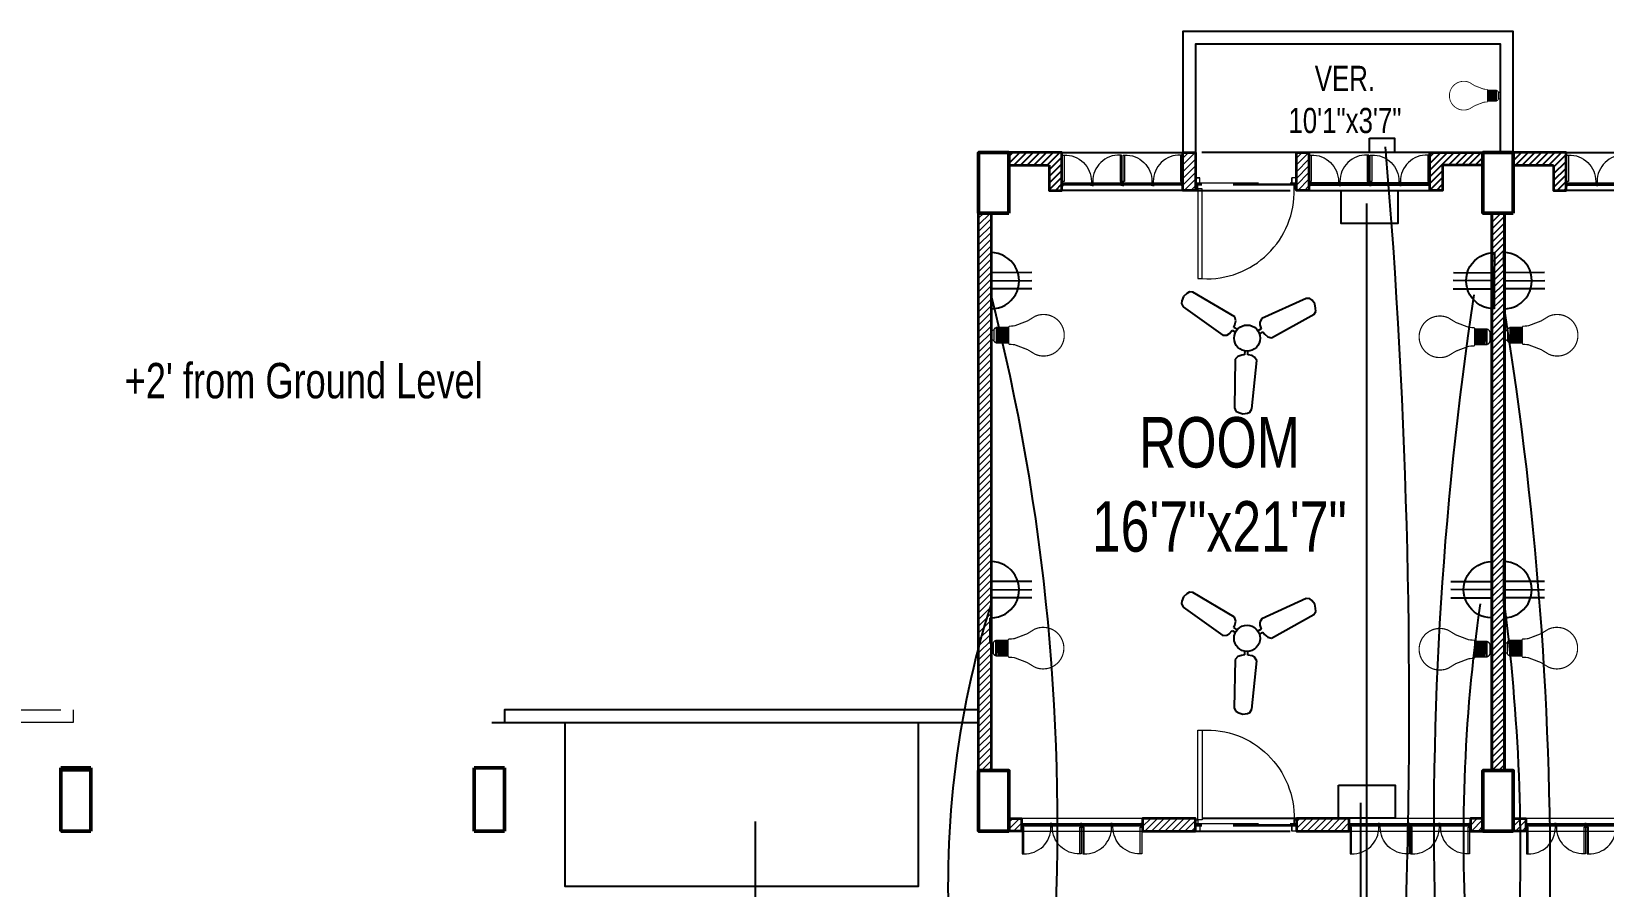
# Model space of a CAD drawing. Extents: x 0 to 3898, y 0 to 2053.
# Drawn here: x 363 to 986, y 687 to 1026 of the extents above; entities that cross this region are included whole.
import ezdxf

# ---------------------------------------------------------------- set-up
doc = ezdxf.new("R2010")
doc.units = 0
doc.header["$LTSCALE"] = 10
doc.linetypes.add('DASHED2', pattern=[0.375, 0.25, -0.125])
for name, color, linetype, lineweight in [('A-TEXT', 7, 'Continuous', 5), ('ar-DOOR-WOOD', 44, 'Continuous', 0), ('column', 1, 'Continuous', 50), ('Main Wall', 250, 'Continuous', 13), ('WALL_SEC_', 170, 'Continuous', 25)]:
    doc.layers.add(name, color=color, linetype=linetype, lineweight=lineweight)
doc.layers.add('e conduit sdb to swicth', color=160, linetype='Continuous')
doc.layers.add('liveline', color=1, linetype='Continuous')
doc.layers.add('hatch brick', color=32, linetype='Continuous', lineweight=0, transparency=0.4)
doc.styles.add('SIMPLE', font='romantic.ttf')
pattern_1 = [(45, (0, 0), (-1.3258252147, 1.3258252147), [])]
pattern_2 = [(45, (-1497551.3946, -132256.2452), (-1.3258252147, 1.3258252147), [])]

# ---------------------------------------------------------------- blocks, each defined once
blk = doc.blocks.new('DOOR_45')
at = {"layer": 'ar-DOOR-WOOD'}
for p, q in [((-11008.75, 15426.44), (-11008.75, 15424.44)), ((-10968.75, 15426.44), (-11008.75, 15426.44)), ((-11008.75, 15424.44), (-10968.75, 15424.44)), ((-10968.75, 15427.44), (-10963.75, 15427.44)), ((-10968.75, 15427.44), (-10968.75, 15426.44)), ((-10968.75, 15424.44), (-10968.75, 15426.44)), ((-10968.75, 15426.44), (-10966.75, 15426.44)), ((-10966.75, 15426.44), (-10966.75, 15425.44)), ((-10966.75, 15425.44), (-10963.75, 15425.44)), ((-10963.75, 15427.44), (-10963.75, 15425.44)), ((-10968.75, 15382.44), (-10968.75, 15383.44)), ((-10968.75, 15383.44), (-10966.75, 15383.44)), ((-10968.75, 15382.44), (-10963.75, 15382.44)), ((-10966.75, 15384.44), (-10963.75, 15384.44)), ((-10966.75, 15383.44), (-10966.75, 15384.44)), ((-10963.75, 15382.44), (-10963.75, 15384.44))]:
    blk.add_line(p, q, dxfattribs=at)
for points in [[(-10968.75, 15426.44), (-11008.75, 15426.44), (-11008.75, 15424.44), (-10968.75, 15424.44)], [(-10963.75, 15427.44), (-10968.75, 15427.44), (-10968.75, 15426.44), (-10966.75, 15426.44), (-10966.75, 15425.44), (-10963.75, 15425.44)], [(-10968.75, 15383.44), (-10968.75, 15382.44), (-10963.75, 15382.44), (-10963.75, 15384.44), (-10966.75, 15384.44), (-10966.75, 15383.44)]]:
    blk.add_lwpolyline(points, close=True, dxfattribs=at)
blk.add_arc((-10969.89, 15422.35), 38.92, 176.90834, 271.67702, dxfattribs=at)
blk = doc.blocks.new('DOOR_40')
at = {"layer": 'ar-DOOR-WOOD'}
for p, q in [((-11029.1, 15421.4), (-11064.1, 15421.4)), ((-11064.1, 15421.4), (-11064.1, 15419.4)), ((-11064.1, 15419.4), (-11029.1, 15419.4)), ((-11029.1, 15422.4), (-11024.1, 15422.4)), ((-11029.1, 15422.4), (-11029.1, 15421.4)), ((-11029.1, 15419.4), (-11029.1, 15421.4)), ((-11029.1, 15421.4), (-11027.1, 15421.4)), ((-11027.1, 15421.4), (-11027.1, 15420.4)), ((-11027.1, 15420.4), (-11024.1, 15420.4)), ((-11024.1, 15422.4), (-11024.1, 15420.4)), ((-11029.1, 15383.4), (-11027.1, 15383.4)), ((-11029.1, 15382.4), (-11029.1, 15383.4)), ((-11029.1, 15382.4), (-11024.1, 15382.4)), ((-11027.1, 15383.4), (-11027.1, 15384.4)), ((-11027.1, 15384.4), (-11024.1, 15384.4)), ((-11024.1, 15382.4), (-11024.1, 15384.4))]:
    blk.add_line(p, q, dxfattribs=at)
blk.add_arc((-11029.4, 15418.2), 34.8, 178.03, 270.3561, dxfattribs=at)
blk = doc.blocks.new('room 1')
h = blk.add_hatch()
h.set_pattern_fill('ANSI31', color=256, scale=15)
h.set_pattern_definition(pattern_1)
h.paths.add_polyline_path([(1498318.01, 133229.01), (1498318.01, 133219.01), (1498323.01, 133219.01), (1498323.01, 133234.01), (1498302.01, 133234.01), (1498302.01, 133229.01), (1498302.01, 133229.01)])
h = blk.add_hatch()
h.set_pattern_fill('ANSI31', color=256, scale=15)
h.set_pattern_definition(pattern_1)
h.paths.add_polyline_path([(1498474.01, 133229.01), (1498474.01, 133219.01), (1498469.01, 133219.01), (1498469.01, 133234.01), (1498490.01, 133234.01), (1498490.01, 133229.01), (1498490.01, 133229.01)])
at = {"layer": 'hatch brick'}
h = blk.add_hatch(dxfattribs=at)
h.set_pattern_fill('ANSI31', color=256, scale=15)
h.set_pattern_definition([(45, (69, 2), (-1.3258252147, 1.3258252147), [])])
h.paths.add_polyline_path([(1498376.01, 133234.01), (1498376.01, 133219.01), (1498376.01, 133219.01), (1498371.01, 133219.01), (1498371.01, 133234.01)])
h = blk.add_hatch(dxfattribs=at)
h.set_pattern_fill('ANSI31', color=256, scale=15)
h.set_pattern_definition([(45, (114, 2), (-1.3258252147, 1.3258252147), [])])
h.paths.add_polyline_path([(1498421.01, 133234.01), (1498421.01, 133219.01), (1498421.01, 133219.01), (1498416.01, 133219.01), (1498416.01, 133234.01)])
h = blk.add_hatch(dxfattribs=at)
h.set_pattern_fill('ANSI31', color=256, scale=15)
h.set_pattern_definition(pattern_1)
h.paths.add_polyline_path([(1498298.51, 132989.01), (1498293.51, 132989.01), (1498293.51, 133210.01), (1498298.51, 133210.01)])
h = blk.add_hatch(dxfattribs=at)
h.set_pattern_fill('ANSI31', color=256, scale=15)
h.set_pattern_definition(pattern_1)
h.paths.add_polyline_path([(1498493.51, 132989.01), (1498498.51, 132989.01), (1498498.51, 133210.01), (1498493.51, 133210.01)])
h = blk.add_hatch(dxfattribs=at)
h.set_pattern_fill('ANSI31', color=256, scale=15)
h.set_pattern_definition([(45, (-14.5, 0), (-1.3258252147, 1.3258252147), [])])
h.paths.add_polyline_path([(1498302.01, 132970.01), (1498307.01, 132970.01), (1498307.01, 132965.01), (1498302.01, 132965.01)])
h = blk.add_hatch(dxfattribs=at)
h.set_pattern_fill('ANSI31', color=256, scale=15)
h.set_pattern_definition([(45, (-5, -252), (-1.3258252147, 1.3258252147), [])])
h.paths.add_polyline_path([(1498376.01, 132970.01), (1498355.01, 132970.01), (1498355.01, 132965.01), (1498376.01, 132965.01)])
h = blk.add_hatch(dxfattribs=at)
h.set_pattern_fill('ANSI31', color=256, scale=15)
h.set_pattern_definition([(45, (1.2113, 4e-09), (-1.3258252147, 1.3258252147), [])])
h.paths.add_polyline_path([(1498437.01, 132970.01), (1498416.01, 132970.01), (1498416.01, 132965.01), (1498437.01, 132965.01)])
h = blk.add_hatch(dxfattribs=at)
h.set_pattern_fill('ANSI31', color=256, scale=15)
h.set_pattern_definition(pattern_1)
h.paths.add_polyline_path([(1498490.01, 132970.01), (1498485.01, 132970.01), (1498485.01, 132965.01), (1498490.01, 132965.01)])
for points in [[(1498323.01, 133234.01), (1498371.01, 133234.01), (1498371.01, 133219.01), (1498323.01, 133219.01)], [(1498469.01, 133234.01), (1498421.01, 133234.01), (1498421.01, 133219.01), (1498469.01, 133219.01)]]:
    blk.add_lwpolyline(points, close=True)
at = {"linetype": 'DASHED2', "ltscale": 15}
for points in [[(1498376.01, 133219.01), (1498416.01, 133219.01), (1498416.01, 133234.01), (1498376.01, 133234.01)], [(1498376.01, 132965.01), (1498416.01, 132965.01), (1498416.01, 132970.01), (1498376.01, 132970.01)]]:
    blk.add_lwpolyline(points, close=True, dxfattribs=at)
at = {"layer": 'Main Wall', "color": 1, "lineweight": 50}
for points in [[(1498302.01, 133210.01), (1498290.01, 133210.01), (1498290.01, 133234.01), (1498302.01, 133234.01), (1498302.01, 133210.01)], [(1498502.01, 133210.01), (1498490.01, 133210.01), (1498490.01, 133234.01), (1498502.01, 133234.01), (1498502.01, 133210.01)], [(1498302.01, 132965.01), (1498290.01, 132965.01), (1498290.01, 132989.01), (1498302.01, 132989.01), (1498302.01, 132965.01)], [(1498502.01, 132965.01), (1498490.01, 132965.01), (1498490.01, 132989.01), (1498502.01, 132989.01), (1498502.01, 132965.01)]]:
    blk.add_lwpolyline(points, dxfattribs=at)
at = {"layer": 'Main Wall', "lineweight": 35}
for points in [[(1498318.01, 133229.01), (1498318.01, 133219.01), (1498323.01, 133219.01), (1498323.01, 133234.01), (1498302.01, 133234.01), (1498302.01, 133229.01), (1498302.01, 133229.01), (1498302.01, 133229.01), (1498318.01, 133229.01)], [(1498474.01, 133229.01), (1498474.01, 133219.01), (1498469.01, 133219.01), (1498469.01, 133234.01), (1498490.01, 133234.01), (1498490.01, 133229.01), (1498490.01, 133229.01), (1498490.01, 133229.01), (1498474.01, 133229.01)], [(1498376.01, 132970.01), (1498376.01, 132970.01), (1498355.01, 132970.01), (1498355.01, 132965.01), (1498376.01, 132965.01), (1498376.01, 132970.01)]]:
    blk.add_lwpolyline(points, dxfattribs=at)
for points in [[(1498376.01, 133234.01), (1498376.01, 133219.01), (1498376.01, 133219.01), (1498376.01, 133219.01), (1498371.01, 133219.01), (1498371.01, 133234.01)], [(1498421.01, 133234.01), (1498421.01, 133219.01), (1498421.01, 133219.01), (1498421.01, 133219.01), (1498416.01, 133219.01), (1498416.01, 133234.01)], [(1498298.51, 132989.01), (1498293.51, 132989.01), (1498293.51, 133210.01), (1498298.51, 133210.01)], [(1498493.51, 132989.01), (1498498.51, 132989.01), (1498498.51, 133210.01), (1498493.51, 133210.01)], [(1498302.01, 132970.01), (1498307.01, 132970.01), (1498307.01, 132965.01), (1498302.01, 132965.01)], [(1498437.01, 132970.01), (1498416.01, 132970.01), (1498416.01, 132965.01), (1498437.01, 132965.01)], [(1498490.01, 132970.01), (1498485.01, 132970.01), (1498485.01, 132965.01), (1498490.01, 132965.01)]]:
    blk.add_lwpolyline(points, close=True, dxfattribs=at)
at = {"layer": 'Main Wall', "color": 150}
for points in [[(1498371.01, 133221.01), (1498323.61, 133221.01), (1498323.61, 133222.01), (1498371.01, 133222.01)], [(1498371.01, 133221.01), (1498323.61, 133221.01), (1498323.61, 133221.51), (1498371.01, 133221.51)], [(1498421.01, 133221.01), (1498468.41, 133221.01), (1498468.41, 133222.01), (1498421.01, 133222.01)], [(1498421.01, 133221.01), (1498468.41, 133221.01), (1498468.41, 133221.51), (1498421.01, 133221.51)], [(1498307.01, 132968.01), (1498354.41, 132968.01), (1498354.41, 132967.01), (1498307.01, 132967.01)], [(1498307.01, 132968.01), (1498354.41, 132968.01), (1498354.41, 132967.51), (1498307.01, 132967.51)], [(1498437.61, 132968.01), (1498484.41, 132968.01), (1498484.41, 132967.01), (1498437.61, 132967.01)], [(1498437.61, 132968.01), (1498484.41, 132968.01), (1498484.41, 132967.51), (1498437.61, 132967.51)]]:
    blk.add_lwpolyline(points, close=True, dxfattribs=at)
at = {"layer": 'Main Wall', "color": 150, "linetype": 'DASHED2', "ltscale": 10}
for points in [[(1498376.01, 133222.01), (1498416.01, 133222.01), (1498416.01, 133221.01), (1498376.01, 133221.01)], [(1498376.01, 133222.01), (1498416.01, 133222.01), (1498416.01, 133221.51), (1498376.01, 133221.51)], [(1498376.01, 132968.01), (1498416.01, 132968.01), (1498416.01, 132967.01), (1498376.01, 132967.01)], [(1498376.01, 132968.01), (1498416.01, 132968.01), (1498416.01, 132967.51), (1498376.01, 132967.51)]]:
    blk.add_lwpolyline(points, close=True, dxfattribs=at)
at = {"layer": 'Main Wall'}
for points in [[(1498307.01, 132965.01), (1498355.01, 132965.01), (1498355.01, 132970.01), (1498307.01, 132970.01)], [(1498437.01, 132965.01), (1498485.01, 132965.01), (1498485.01, 132970.01), (1498437.01, 132970.01)]]:
    blk.add_lwpolyline(points, close=True, dxfattribs=at)
at = {"layer": 'Main Wall', "extrusion": (0, 0, -1)}
for name, p, xscale, yscale, zscale, rotation in [('DOOR_40', (-1502949.75, 129913.77), 0.2999999999999545, 0.2999999999999545, -0.2999999999999545, 270), ('DOOR_40', (-1502973.75, 129913.77), 0.2999999999999545, 0.2999999999999545, -0.2999999999999545, 270), ('DOOR_40', (-1493818.28, 129913.77), -0.2999999999999545, 0.2999999999999545, -0.2999999999999545, 90), ('DOOR_40', (-1493842.28, 129913.77), -0.2999999999999545, 0.2999999999999545, -0.2999999999999545, 90), ('DOOR_45', (-1512089.3, 142969.57), -0.8888888888889142, 0.8888888888889142, -0.8888888888889142, 270), ('DOOR_45', (-1512089.3, 123219.46), 0.8888888888889142, 0.8888888888889142, -0.8888888888889142, 270), ('DOOR_40', (-1493704.28, 136275.25), 0.2999999999999545, 0.2999999999999545, -0.2999999999999545, 90), ('DOOR_40', (-1493728.28, 136275.25), 0.2999999999999545, 0.2999999999999545, -0.2999999999999545, 90), ('DOOR_40', (-1493834.28, 136275.25), 0.2999999999999545, 0.2999999999999545, -0.2999999999999545, 90), ('DOOR_40', (-1493858.28, 136275.25), 0.2999999999999545, 0.2999999999999545, -0.2999999999999545, 90)]:
    blk.add_blockref(name, p, dxfattribs=dict(at, xscale=xscale, yscale=yscale, zscale=zscale, rotation=rotation))
at = {"layer": 'Main Wall'}
for p, xscale, yscale, zscale, rotation in [((1493720.28, 129913.77), 0.2999999999999545, 0.2999999999999545, 0.2999999999999545, 270), ((1493744.28, 129913.77), 0.2999999999999545, 0.2999999999999545, 0.2999999999999545, 270), ((1503047.75, 129913.77), -0.2999999999999545, 0.2999999999999545, 0.2999999999999546, 90), ((1503071.75, 129913.77), -0.2999999999999545, 0.2999999999999545, 0.2999999999999546, 90), ((1502933.75, 136275.25), 0.2999999999999546, 0.2999999999999546, 0.2999999999999546, 90), ((1502957.75, 136275.25), 0.2999999999999546, 0.2999999999999546, 0.2999999999999546, 90), ((1503063.75, 136275.25), 0.2999999999999546, 0.2999999999999546, 0.2999999999999546, 90), ((1503087.75, 136275.25), 0.2999999999999546, 0.2999999999999546, 0.2999999999999546, 90)]:
    blk.add_blockref('DOOR_40', p, dxfattribs=dict(at, xscale=xscale, yscale=yscale, zscale=zscale, rotation=rotation))
blk = doc.blocks.new('toilet stair block final')
for points in [[(-62, 367), (-62, 362), (57.4, 362), (85.96, 283.35)], [(90.63, 285.05), (60.9, 367), (-57, 367)]]:
    blk.add_lwpolyline(points)
blk = doc.blocks.new('LED')
for p, q in [((-11.6, -7.7), (11.7, -7.7)), ((-11.6, -11), (11.7, -9.6)), ((-11.6, -13.3), (11.7, -11.8)), ((-11.5, -15.5), (11.8, -14.1)), ((-11.3, -17.8), (11.9, -16.3)), ((-11.2, -20), (12.1, -18.6)), ((-11.2, -22.2), (12.1, -20.8)), ((-11.2, -24.5), (12.1, -23.1)), ((-12.1, -25.6), (11.9, -25.6))]:
    blk.add_line(p, q)
at = {"lineweight": 9}
blk.add_line((7.8, -3.1), (-7.8, -3.1), dxfattribs=at)
for points, const_width in [([(5.3, 0), (5.4, 0), (5.7, 0), (6.1, -0.1), (6.6, -0.3), (7, -0.6), (7.2, -0.9), (7.4, -1.2), (7.5, -1.5), (7.7, -2), (7.7, -2.5), (7.8, -3.1), (7.7, -2.5), (7.7, -2), (7.5, -1.5), (7.4, -1.2), (7.2, -0.9), (7, -0.6), (6.6, -0.3), (6.1, -0.1), (5.7, 0), (5.4, 0), (5.3, 0), (-5.3, 0), (-5.4, 0), (-5.5, 0), (-5.8, 0), (-6.1, -0.1), (-6.4, -0.2), (-6.7, -0.5), (-7, -0.7), (-7.3, -1.1), (-7.6, -1.7), (-7.7, -2.3), (-7.8, -3.1), (-7.8, -3.1), (-7.9, -3.2), (-8.1, -3.2), (-8.3, -3.3), (-8.9, -3.6), (-9.6, -4.1), (-10.3, -4.7), (-11, -5.4), (-11.2, -5.9), (-11.4, -6.4), (-11.6, -7), (-11.6, -7.7), (-12.2, -7.7), (-12.1, -26)], 2), ([(-5.3, 0), (-5.4, 0), (-5.5, 0), (-5.8, 0), (-6.1, -0.1), (-6.4, -0.2), (-6.7, -0.5), (-7, -0.7), (-7.3, -1.1), (-7.6, -1.7), (-7.7, -2.3), (-7.8, -3.1)], 1), ([(11.9, -26.1), (11.9, -7.7), (11.7, -7.7), (11.6, -7), (11.4, -6.4), (11.2, -5.9), (11, -5.4), (10.3, -4.7), (9.6, -4.1), (8.9, -3.6), (8.3, -3.3), (7.9, -3.2), (7.8, -3.1), (7.8, -3.1)], 2), ([(-0.1, -111.1), (-0.2, -111.1), (-1, -111.1), (-1.8, -111.1), (-2.6, -111.1), (-3.4, -111), (-4.2, -110.9), (-5, -110.8), (-5.8, -110.6), (-6.6, -110.5), (-7.4, -110.3), (-8.1, -110.1), (-8.9, -109.9), (-9.6, -109.7), (-10.4, -109.5), (-11.1, -109.2), (-11.8, -108.9), (-12.5, -108.7), (-13.2, -108.3), (-13.9, -108), (-14.6, -107.7), (-15.3, -107.3), (-16, -106.9), (-16.6, -106.6), (-17.3, -106.2), (-17.9, -105.7), (-18.5, -105.3), (-19.2, -104.8), (-19.8, -104.4), (-20.4, -103.9), (-20.9, -103.4), (-21.5, -102.9), (-22.1, -102.4), (-22.6, -101.9), (-23.1, -101.3), (-23.7, -100.8), (-24.2, -100.2), (-24.6, -99.6), (-25.1, -99), (-25.6, -98.4), (-26, -97.8), (-26.5, -97.2), (-26.9, -96.5), (-27.3, -95.9), (-27.7, -95.2), (-28.1, -94.6), (-28.4, -93.9), (-28.8, -93.2), (-29.1, -92.5), (-29.4, -91.8), (-29.7, -91.1), (-30, -90.4), (-30.2, -89.6), (-30.5, -88.9), (-30.7, -88.1), (-30.9, -87.4), (-31.1, -86.6), (-31.2, -85.9), (-31.4, -85.1), (-31.5, -84.3), (-31.6, -83.5), (-31.7, -82.7), (-31.8, -81.9), (-31.8, -81.1), (-31.9, -80.3), (-31.9, -79.5), (-31.9, -78.2), (-31.8, -77), (-31.7, -75.8), (-31.5, -74.6), (-31.3, -73.4), (-31.1, -72.2), (-30.8, -71.1), (-30.4, -69.9), (-30, -68.8), (-29.6, -67.7), (-29.2, -66.6), (-22.1, -55), (-14.6, -35.3), (-14.1, -29.7), (-14.1, -27.1), (-12.1, -25.6)], 1.8), ([(-0.1, -111.1), (0, -111.1), (0.8, -111.1), (1.6, -111.1), (2.5, -111.1), (3.3, -111), (4, -110.9), (4.8, -110.8), (5.6, -110.6), (6.4, -110.5), (7.2, -110.3), (7.9, -110.1), (8.7, -109.9), (9.4, -109.7), (10.2, -109.5), (10.9, -109.2), (11.6, -108.9), (12.3, -108.7), (13, -108.3), (13.7, -108), (14.4, -107.7), (15.1, -107.3), (15.8, -106.9), (16.4, -106.6), (17.1, -106.2), (17.7, -105.7), (18.3, -105.3), (19, -104.8), (19.6, -104.4), (20.2, -103.9), (20.7, -103.4), (21.3, -102.9), (21.9, -102.4), (22.4, -101.9), (22.9, -101.3), (23.5, -100.8), (24, -100.2), (24.5, -99.6), (24.9, -99), (25.4, -98.4), (25.8, -97.8), (26.3, -97.2), (26.7, -96.5), (27.1, -95.9), (27.5, -95.2), (27.9, -94.6), (28.2, -93.9), (28.6, -93.2), (28.9, -92.5), (29.2, -91.8), (29.5, -91.1), (29.8, -90.4), (30, -89.6), (30.3, -88.9), (30.5, -88.1), (30.7, -87.4), (30.9, -86.6), (31, -85.9), (31.2, -85.1), (31.3, -84.3), (31.4, -83.5), (31.5, -82.7), (31.6, -81.9), (31.6, -81.1), (31.7, -80.3), (31.7, -79.5), (31.7, -78.2), (31.6, -77), (31.5, -75.8), (31.3, -74.6), (31.1, -73.4), (30.9, -72.2), (30.6, -71.1), (30.2, -69.9), (29.9, -68.8), (29.4, -67.7), (29, -66.6), (21.9, -55), (14.4, -35.3), (13.9, -29.7), (13.9, -27.1), (11.9, -25.6)], 1.8)]:
    blk.add_lwpolyline(points, dxfattribs=dict(const_width=const_width))
at = {"color": 7, "lineweight": 20}
blk.add_open_spline([(-9.8, -25.6), (-9.8, -25.6), (9.4, -25.6), (9.4, -25.6)], degree=3, dxfattribs=at)
blk = doc.blocks.new('6')
at = {"color": 7}
for p, q in [((3268, -2243), (3260, -2275)), ((3260, -2275), (3351, -2687)), ((3285, -2228), (3268, -2243)), ((3322, -2211), (3285, -2228)), ((3359, -2211), (3322, -2211)), ((3387, -2215), (3359, -2211)), ((3407, -2236), (3387, -2215)), ((3533, -2638), (3407, -2236)), ((3351, -2687), (3378, -2709)), ((3378, -2709), (3403, -2714)), ((3403, -2714), (3440, -2709)), ((3440, -2709), (3450, -2742)), ((3468, -2701), (3489, -2690)), ((3477, -2735), (3468, -2701)), ((3489, -2690), (3518, -2669)), ((3518, -2669), (3533, -2638)), ((3649, -2835), (3635, -2869)), ((3666, -2816), (3649, -2835)), ((3699, -2804), (3666, -2816)), ((4101, -2931), (3699, -2804)), ((3291, -2913), (3005, -3223)), ((3325, -2910), (3291, -2913)), ((3357, -2925), (3325, -2910)), ((3378, -2938), (3357, -2925)), ((3403, -2913), (3378, -2938)), ((3399, -2958), (3423, -2933)), ((3422, -2988), (3399, -2958)), ((3429, -3011), (3422, -2988)), ((3594, -2888), (3628, -2897)), ((3635, -2869), (3601, -2861)), ((3628, -2897), (3627, -2922)), ((3627, -2922), (3631, -2958)), ((3631, -2958), (3650, -2985)), ((3650, -2985), (4061, -3078)), ((4124, -2954), (4101, -2931)), ((4129, -2976), (4124, -2954)), ((4125, -3016), (4129, -2976)), ((3113, -3331), (3424, -3046)), ((3424, -3046), (3429, -3011)), ((4061, -3078), (4089, -3071)), ((4089, -3071), (4107, -3048)), ((4107, -3048), (4125, -3016)), ((3005, -3223), (2997, -3251)), ((2997, -3251), (3008, -3278)), ((3008, -3278), (3026, -3309)), ((3026, -3309), (3059, -3333)), ((3059, -3333), (3081, -3340)), ((3081, -3340), (3113, -3331))]:
    blk.add_line(p, q, dxfattribs=at)
blk.add_circle((3491, -2846), 113, dxfattribs=at)
blk = doc.blocks.new('3 pin')
at = {"layer": 'WALL_SEC_', "color": 3, "lineweight": 25}
for p, q in [((10035.5, 6358.5), (10035.5, 6351.5)), ((10045.69, 6353.52), (10035.5, 6353.52)), ((10035.5, 6351.5), (10035.5, 6344.5)), ((10035.5, 6351.5), (10045.69, 6351.5)), ((10045.69, 6349.48), (10035.5, 6349.48))]:
    blk.add_line(p, q, dxfattribs=at)
blk.add_arc((10035.5, 6351.5), 7, 270, 90, dxfattribs=at)

msp = doc.modelspace()

# ---------------------------------------------------------------- hatches: boundary and pattern name
h = msp.add_hatch()
h.set_pattern_fill('ANSI31', color=256, scale=15)
h.set_pattern_definition(pattern_2)
h.paths.add_polyline_path([(766.62, 972.77), (766.62, 962.77), (771.62, 962.77), (771.62, 977.77), (750.62, 977.77), (750.62, 972.77), (750.62, 972.77)])
h = msp.add_hatch()
h.set_pattern_fill('ANSI31', color=256, scale=15)
h.set_pattern_definition(pattern_2)
h.paths.add_polyline_path([(922.62, 972.77), (922.62, 962.77), (917.62, 962.77), (917.62, 977.77), (938.62, 977.77), (938.62, 972.77), (938.62, 972.77)])
at = {"layer": 'hatch brick'}
h = msp.add_hatch(dxfattribs=at)
h.set_pattern_fill('ANSI31', color=256, scale=15)
h.set_pattern_definition([(45, (-1497482.3946, -132254.2452), (-1.3258252147, 1.3258252147), [])])
h.paths.add_polyline_path([(824.62, 977.77), (824.62, 962.77), (824.62, 962.77), (819.62, 962.77), (819.62, 977.77)])
h = msp.add_hatch(dxfattribs=at)
h.set_pattern_fill('ANSI31', color=256, scale=15)
h.set_pattern_definition([(45, (-1497437.3946, -132254.2452), (-1.3258252147, 1.3258252147), [])])
h.paths.add_polyline_path([(869.62, 977.77), (869.62, 962.77), (869.62, 962.77), (864.62, 962.77), (864.62, 977.77)])
h = msp.add_hatch(dxfattribs=at)
h.set_pattern_fill('ANSI31', color=256, scale=15)
h.set_pattern_definition([(45, (-1497554.8946, -132256.2452), (-1.3258252147, 1.3258252147), [])])
h.paths.add_polyline_path([(743.62, 732.77), (738.62, 732.77), (738.62, 953.77), (743.62, 953.77)])
h = msp.add_hatch(dxfattribs=at)
h.set_pattern_fill('ANSI31', color=256, scale=15)
h.set_pattern_definition(pattern_2)
h.paths.add_polyline_path([(942.12, 732.77), (947.12, 732.77), (947.12, 953.77), (942.12, 953.77)])
h = msp.add_hatch(dxfattribs=at)
h.set_pattern_fill('ANSI31', color=256, scale=15)
h.set_pattern_definition([(45, (-1497565.8946, -132256.2452), (-1.3258252147, 1.3258252147), [])])
h.paths.add_polyline_path([(750.62, 713.77), (755.62, 713.77), (755.62, 708.77), (750.62, 708.77)])
h = msp.add_hatch(dxfattribs=at)
h.set_pattern_fill('ANSI31', color=256, scale=15)
h.set_pattern_definition([(45, (-1497556.3946, -132508.2452), (-1.3258252147, 1.3258252147), [])])
h.paths.add_polyline_path([(824.62, 713.77), (803.62, 713.77), (803.62, 708.77), (824.62, 708.77)])
h = msp.add_hatch(dxfattribs=at)
h.set_pattern_fill('ANSI31', color=256, scale=15)
h.set_pattern_definition([(45, (-1497550.1833, -132256.2452), (-1.3258252147, 1.3258252147), [])])
h.paths.add_polyline_path([(885.62, 713.77), (864.62, 713.77), (864.62, 708.77), (885.62, 708.77)])
h = msp.add_hatch(dxfattribs=at)
h.set_pattern_fill('ANSI31', color=256, scale=15)
h.set_pattern_definition(pattern_2)
h.paths.add_polyline_path([(938.62, 713.77), (933.62, 713.77), (933.62, 708.77), (938.62, 708.77)])

# ---------------------------------------------------------------- linework, layer by layer
for points in [[(950.62, 977.77), (950.62, 1025.77), (819.62, 1025.77), (819.62, 977.77)], [(945.62, 977.77), (945.62, 1020.77), (824.62, 1020.77), (824.62, 977.77)], [(545.62, 751.77), (550.62, 751.77)]]:
    msp.add_lwpolyline(points)
at = {"color": 116, "true_color": 0x136734}
for points in [[(893.62, 983.51), (903.58, 983.51), (903.58, 977.77), (893.62, 977.77)], [(882.37, 962.77), (904.87, 962.77), (904.87, 949.68), (882.37, 949.68)], [(881.33, 726.97), (903.84, 726.97), (903.84, 713.89), (881.33, 713.89)]]:
    msp.add_lwpolyline(points, close=True, dxfattribs=at)
for points in [[(771.62, 977.77), (819.62, 977.77), (819.62, 962.77), (771.62, 962.77)], [(917.62, 977.77), (869.62, 977.77), (869.62, 962.77), (917.62, 962.77)], [(550.62, 751.77), (738.62, 751.77), (738.62, 756.77), (550.62, 756.77)]]:
    msp.add_lwpolyline(points, close=True)
at = {"linetype": 'DASHED2', "ltscale": 15}
for points in [[(824.62, 962.77), (864.62, 962.77), (864.62, 977.77), (824.62, 977.77)], [(824.62, 708.77), (864.62, 708.77), (864.62, 713.77), (824.62, 713.77)]]:
    msp.add_lwpolyline(points, close=True, dxfattribs=at)
at = {"ltscale": 2000}
msp.add_lwpolyline([(386.62, 708.77), (374.62, 708.77), (374.62, 732.77), (386.62, 732.77)], close=True, dxfattribs=at)
at = {"layer": 'column', "ltscale": 2000}
for p, q in [((374.62, 733.77), (386.62, 733.77)), ((374.62, 733.77), (374.62, 708.77)), ((374.62, 733.77), (386.62, 733.77)), ((374.62, 733.77), (374.62, 708.77)), ((386.62, 733.77), (386.62, 708.77)), ((386.62, 733.77), (386.62, 708.77)), ((538.62, 733.77), (550.62, 733.77)), ((538.62, 733.77), (538.62, 708.77)), ((538.62, 733.77), (550.62, 733.77)), ((538.62, 733.77), (538.62, 708.77)), ((550.62, 733.77), (550.62, 708.77)), ((550.62, 733.77), (550.62, 708.77)), ((386.62, 708.77), (374.62, 708.77)), ((386.62, 708.77), (374.62, 708.77)), ((550.62, 708.77), (538.62, 708.77)), ((550.62, 708.77), (538.62, 708.77))]:
    msp.add_line(p, q, dxfattribs=at)
at = {"layer": 'e conduit sdb to swicth'}
msp.add_line((743.25, 783.09), (743.25, 793.32), dxfattribs=at)
at = {"layer": 'e conduit sdb to swicth', "color": 6}
msp.add_lwpolyline([(574.62, 751.77), (714.62, 751.77), (714.62, 686.77), (574.62, 686.77)], close=True, dxfattribs=at)
at = {"layer": 'liveline'}
for p, q in [((892.5, 957.5), (892.5, 660)), ((890, 720), (890, 687.5)), ((650, 712.5), (650, 660)), ((890, 687.5), (890, 660))]:
    msp.add_line(p, q, dxfattribs=at)
for centre, radius, start, end in [((-1709.58, 758.75), 2618.95, 357.83909, 4.84616), ((-78.1, 711.4), 848.05, 356.52541, 14.3333), ((2335.07, 710), 1415.95, 171.41612, 182.02365), ((-437.35, 690.38), 1402.68, 358.75881, 9.24636), ((1098.4, 687.5), 371.92, 162.57513, 184.24041), ((1578.59, 706.25), 647.74, 171.78085, 184.09451), ((188.31, 700), 765.24, 357.00371, 7.60222)]:
    msp.add_arc(centre, radius, start, end, dxfattribs=at)
at = {"layer": 'Main Wall', "color": 1, "lineweight": 50}
for points in [[(750.62, 953.77), (738.62, 953.77), (738.62, 977.77), (750.62, 977.77), (750.62, 953.77)], [(950.62, 953.77), (938.62, 953.77), (938.62, 977.77), (950.62, 977.77), (950.62, 953.77)], [(750.62, 708.77), (738.62, 708.77), (738.62, 732.77), (750.62, 732.77), (750.62, 708.77)], [(950.62, 708.77), (938.62, 708.77), (938.62, 732.77), (950.62, 732.77), (950.62, 708.77)]]:
    msp.add_lwpolyline(points, dxfattribs=at)
at = {"layer": 'Main Wall', "lineweight": 35}
for points in [[(766.62, 972.77), (766.62, 962.77), (771.62, 962.77), (771.62, 977.77), (750.62, 977.77), (750.62, 972.77), (750.62, 972.77), (750.62, 972.77), (766.62, 972.77)], [(922.62, 972.77), (922.62, 962.77), (917.62, 962.77), (917.62, 977.77), (938.62, 977.77), (938.62, 972.77), (938.62, 972.77), (938.62, 972.77), (922.62, 972.77)], [(824.62, 713.77), (824.62, 713.77), (803.62, 713.77), (803.62, 708.77), (824.62, 708.77), (824.62, 713.77)]]:
    msp.add_lwpolyline(points, dxfattribs=at)
for points in [[(824.62, 977.77), (824.62, 962.77), (824.62, 962.77), (824.62, 962.77), (819.62, 962.77), (819.62, 977.77)], [(869.62, 977.77), (869.62, 962.77), (869.62, 962.77), (869.62, 962.77), (864.62, 962.77), (864.62, 977.77)], [(743.62, 732.77), (738.62, 732.77), (738.62, 953.77), (743.62, 953.77)], [(942.12, 732.77), (947.12, 732.77), (947.12, 953.77), (942.12, 953.77)], [(750.62, 713.77), (755.62, 713.77), (755.62, 708.77), (750.62, 708.77)], [(885.62, 713.77), (864.62, 713.77), (864.62, 708.77), (885.62, 708.77)], [(938.62, 713.77), (933.62, 713.77), (933.62, 708.77), (938.62, 708.77)]]:
    msp.add_lwpolyline(points, close=True, dxfattribs=at)
at = {"layer": 'Main Wall', "color": 150}
for points in [[(819.62, 964.77), (772.22, 964.77), (772.22, 965.77), (819.62, 965.77)], [(819.62, 964.77), (772.22, 964.77), (772.22, 965.27), (819.62, 965.27)], [(869.62, 964.77), (917.02, 964.77), (917.02, 965.77), (869.62, 965.77)], [(869.62, 964.77), (917.02, 964.77), (917.02, 965.27), (869.62, 965.27)], [(755.62, 711.77), (803.02, 711.77), (803.02, 710.77), (755.62, 710.77)], [(755.62, 711.77), (803.02, 711.77), (803.02, 711.27), (755.62, 711.27)], [(886.22, 711.77), (933.02, 711.77), (933.02, 710.77), (886.22, 710.77)], [(886.22, 711.77), (933.02, 711.77), (933.02, 711.27), (886.22, 711.27)]]:
    msp.add_lwpolyline(points, close=True, dxfattribs=at)
at = {"layer": 'Main Wall', "color": 150, "linetype": 'DASHED2', "ltscale": 10}
for points in [[(824.62, 965.77), (864.62, 965.77), (864.62, 964.77), (824.62, 964.77)], [(824.62, 965.77), (864.62, 965.77), (864.62, 965.27), (824.62, 965.27)], [(824.62, 711.77), (864.62, 711.77), (864.62, 710.77), (824.62, 710.77)], [(824.62, 711.77), (864.62, 711.77), (864.62, 711.27), (824.62, 711.27)]]:
    msp.add_lwpolyline(points, close=True, dxfattribs=at)
at = {"layer": 'Main Wall'}
for points in [[(755.62, 708.77), (803.62, 708.77), (803.62, 713.77), (755.62, 713.77)], [(885.62, 708.77), (933.62, 708.77), (933.62, 713.77), (885.62, 713.77)]]:
    msp.add_lwpolyline(points, close=True, dxfattribs=at)

# ---------------------------------------------------------------- block references
at = {"color": 1}
for p, xscale, yscale, zscale, rotation in [((945.26, 1000.32), -0.1793349189005943, 0.1793349189005943, 0.1793349189005943, 269.9999999998945), ((743.8, 905.35), 0.2590482185936613, 0.2590482185936613, 0.2590482185936613, 90), ((942.12, 904.74), -0.2590482185936613, 0.2590482185936613, 0.2590482185936613, 270), ((947.49, 905.35), 0.2590482185936613, 0.2590482185936613, 0.2590482185936613, 90), ((743.63, 781.31), 0.2590482185936613, 0.2590482185936613, 0.2590482185936613, 90), ((942.12, 780.87), -0.2590482185936613, 0.2590482185936613, 0.2590482185936613, 270), ((947.36, 781.31), 0.2590482185936613, 0.2590482185936613, 0.2590482185936613, 90)]:
    msp.add_blockref('LED', p, dxfattribs=dict(at, xscale=xscale, yscale=yscale, zscale=zscale, rotation=rotation))
at = {"extrusion": (0, 0, -1), "xscale": -1, "zscale": -1}
msp.add_blockref('room 1', (1497351.39, -132256.25), dxfattribs=at)
at = {"color": 40, "true_color": 0xf8d731, "xscale": 0.04578869434389712, "yscale": 0.04578869434389712, "zscale": 0.04578869434389712, "rotation": 41.8550425353075}
for p in [(639.09, 894.6), (639.07, 775.57)]:
    msp.add_blockref('6', p, dxfattribs=at)
at = {"layer": 'Main Wall', "extrusion": (0, 0, -1)}
for name, p, xscale, yscale, zscale, rotation in [('DOOR_40', (-5398.35, -2342.47), 0.2999999999999545, 0.2999999999999545, -0.2999999999999545, 270), ('DOOR_40', (-5422.35, -2342.47), 0.2999999999999545, 0.2999999999999545, -0.2999999999999545, 270), ('DOOR_40', (-5496.35, -2342.47), 0.2999999999999545, 0.2999999999999545, -0.2999999999999546, 270), ('DOOR_40', (-5520.35, -2342.47), 0.2999999999999545, 0.2999999999999545, -0.2999999999999546, 270), ('DOOR_45', (-14537.9, -9036.79), 0.8888888888889142, 0.8888888888889142, -0.8888888888889142, 270), ('DOOR_40', (3847.11, 4019.01), 0.2999999999999545, 0.2999999999999545, -0.2999999999999545, 90), ('DOOR_40', (3823.11, 4019.01), 0.2999999999999545, 0.2999999999999545, -0.2999999999999545, 90), ('DOOR_40', (3717.11, 4019.01), 0.2999999999999545, 0.2999999999999545, -0.2999999999999545, 90), ('DOOR_40', (3693.11, 4019.01), 0.2999999999999545, 0.2999999999999545, -0.2999999999999545, 90)]:
    msp.add_blockref(name, p, dxfattribs=dict(at, xscale=xscale, yscale=yscale, zscale=zscale, rotation=rotation))
at = {"layer": 'Main Wall'}
for name, p, xscale, yscale, zscale, rotation in [('DOOR_40', (-3831.11, -2342.47), 0.2999999999999545, 0.2999999999999545, 0.2999999999999545, 270), ('DOOR_40', (-3807.11, -2342.47), 0.2999999999999545, 0.2999999999999545, 0.2999999999999545, 270), ('DOOR_40', (-3733.11, -2342.47), 0.2999999999999545, 0.2999999999999545, 0.2999999999999545, 270), ('DOOR_40', (-3709.11, -2342.47), 0.2999999999999545, 0.2999999999999545, 0.2999999999999545, 270), ('DOOR_45', (14537.9, 10713.32), 0.8888888888889142, 0.8888888888889142, 0.8888888888889142, 90), ('DOOR_40', (5382.35, 4019.01), 0.2999999999999546, 0.2999999999999546, 0.2999999999999546, 90), ('DOOR_40', (5406.35, 4019.01), 0.2999999999999546, 0.2999999999999546, 0.2999999999999546, 90), ('DOOR_40', (5512.35, 4019.01), 0.2999999999999546, 0.2999999999999546, 0.2999999999999546, 90), ('DOOR_40', (5536.35, 4019.01), 0.2999999999999546, 0.2999999999999546, 0.2999999999999546, 90)]:
    msp.add_blockref(name, p, dxfattribs=dict(at, xscale=xscale, yscale=yscale, zscale=zscale, rotation=rotation))
at = {"layer": 'Main Wall', "lineweight": 35, "xscale": -1}
msp.add_blockref('toilet stair block final', (317.62, 389.77), dxfattribs=at)
at = {"layer": 'WALL_SEC_', "color": 3, "lineweight": 18, "yscale": 1.593189739815701, "zscale": 1.593189739815701}
for p, xscale, rotation in [((-15209.84, -9247.45), 1.593189739815701, 0.1981071203228082), ((16896.48, -9247.45), -1.593189739815701, 359.8018928796772), ((-15006.5, -9247.45), 1.593189739815701, 0.1981071203228082), ((-15209.84, -9369.92), 1.593189739815701, 0.1981071203228082), ((16895.49, -9369.94), -1.593189739815701, 359.8018928796772), ((-15006.56, -9369.92), 1.593189739815701, 0.1981071203228082)]:
    msp.add_blockref('3 pin', p, dxfattribs=dict(at, xscale=xscale, rotation=rotation))

# ---------------------------------------------------------------- texts
at = {"layer": 'A-TEXT', "attachment_point": 9, "style": 'SIMPLE'}
for s, insert, char_height, width in [('\\pxqc;{\\fSwis721 LtCn BT|b0|i0|c0|p34;VER.\\P10\'1"x3\'7"}', (920.62, 985.33), 10, 73.4593), ("\\pxqc;{\\fSwis721 LtCn BT|b0|i0|c0|p34;+2' from Ground Level }", (544.44, 880.13), 14, 146.9187), ('\\pxqc;{\\fSwis721 LtCn BT|b0|i0|c0|p34;ROOM\\P16\'7"x21\'7"}', (907.56, 819.26), 20, 146.9187)]:
    msp.add_mtext(s, dxfattribs=dict(at, insert=insert, char_height=char_height, width=width))

doc.saveas('drawing.dxf')
